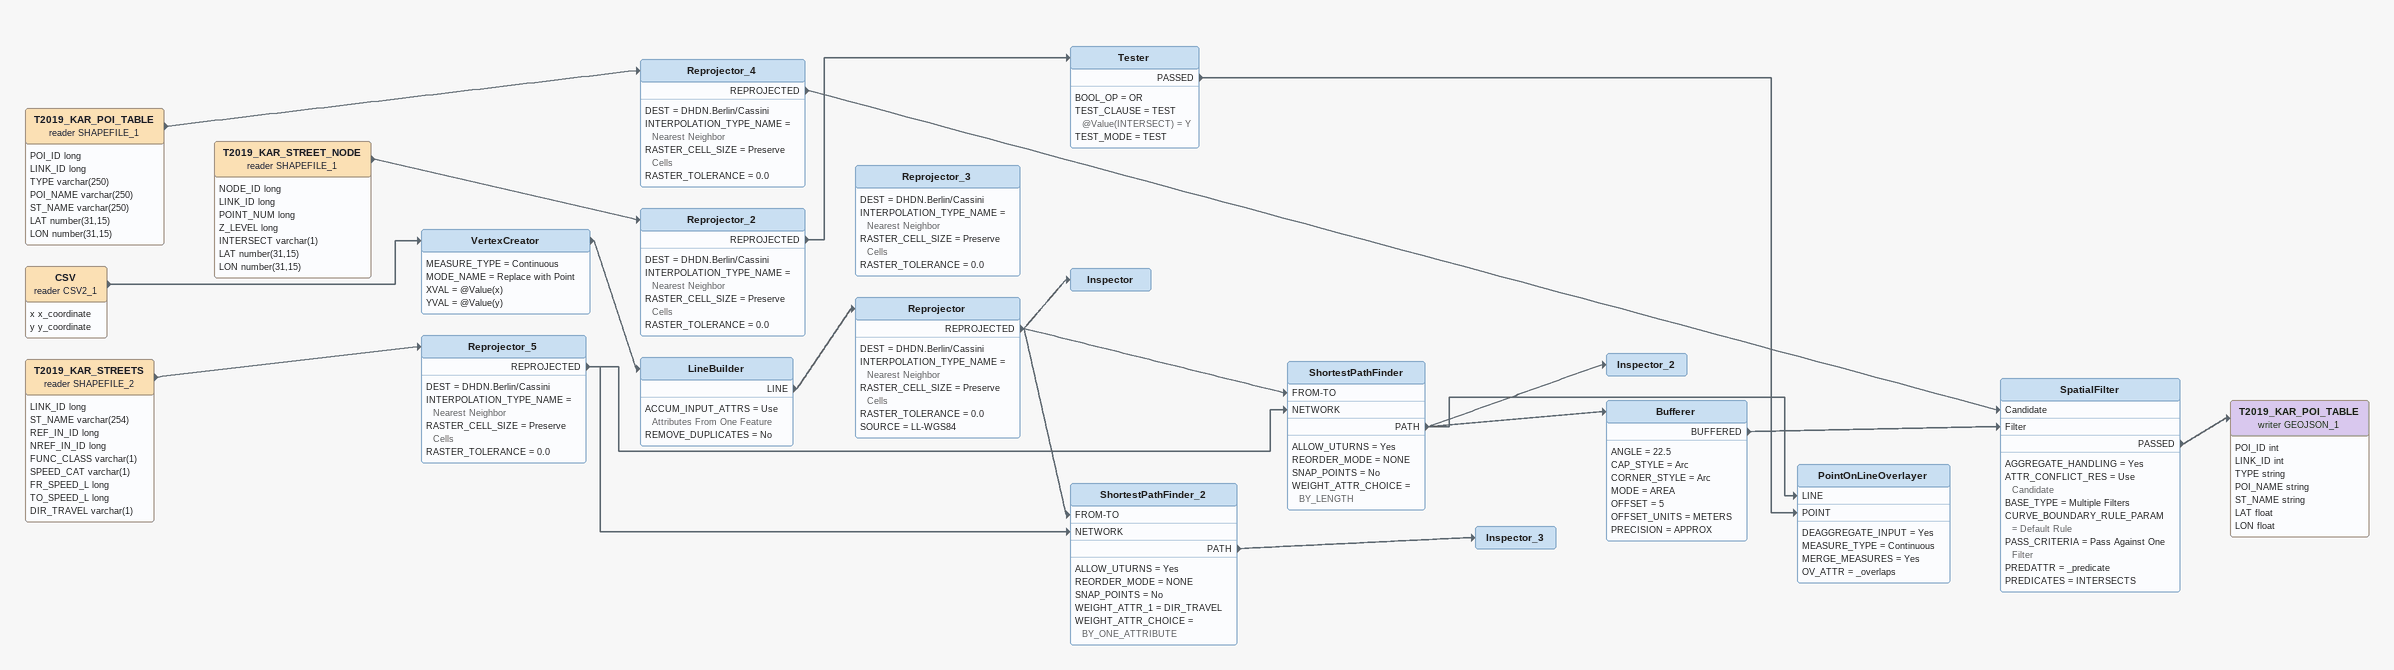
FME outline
T2019_KAR_STREETS (reader SHAPEFILE_2)
    attributes: LINK_ID long, ST_NAME varchar(254), REF_IN_ID long, NREF_IN_ID long, FUNC_CLASS varchar(1), SPEED_CAT varchar(1), FR_SPEED_L long, TO_SPEED_L long, DIR_TRAVEL varchar(1)
    -> Reprojector_5
Reprojector_5
    DEST = DHDN.Berlin/Cassini
    INTERPOLATION_TYPE_NAME = Nearest Neighbor
    RASTER_CELL_SIZE = Preserve Cells
    RASTER_TOLERANCE = 0.0
    REPROJECTED -> ShortestPathFinder [NETWORK]
    REPROJECTED -> ShortestPathFinder_2 [NETWORK]
CSV (reader CSV2_1)
    attributes: x x_coordinate, y y_coordinate
    -> VertexCreator
VertexCreator
    MEASURE_TYPE = Continuous
    MODE_NAME = Replace with Point
    XVAL = @Value(x)
    YVAL = @Value(y)
    -> LineBuilder
LineBuilder
    ACCUM_INPUT_ATTRS = Use Attributes From One Feature
    REMOVE_DUPLICATES = No
    LINE -> Reprojector
Reprojector
    DEST = DHDN.Berlin/Cassini
    INTERPOLATION_TYPE_NAME = Nearest Neighbor
    RASTER_CELL_SIZE = Preserve Cells
    RASTER_TOLERANCE = 0.0
    SOURCE = LL-WGS84
    REPROJECTED -> Inspector
    REPROJECTED -> ShortestPathFinder [FROM-TO]
    REPROJECTED -> ShortestPathFinder_2 [FROM-TO]
Inspector
ShortestPathFinder
    ALLOW_UTURNS = Yes
    REORDER_MODE = NONE
    SNAP_POINTS = No
    WEIGHT_ATTR_CHOICE = BY_LENGTH
    PATH -> Inspector_2
    PATH -> Bufferer
    PATH -> PointOnLineOverlayer [LINE]
Inspector_2
Bufferer
    ANGLE = 22.5
    CAP_STYLE = Arc
    CORNER_STYLE = Arc
    MODE = AREA
    OFFSET = 5
    OFFSET_UNITS = METERS
    PRECISION = APPROX
    BUFFERED -> SpatialFilter [Filter]
ShortestPathFinder_2
    ALLOW_UTURNS = Yes
    REORDER_MODE = NONE
    SNAP_POINTS = No
    WEIGHT_ATTR_1 = DIR_TRAVEL
    WEIGHT_ATTR_CHOICE = BY_ONE_ATTRIBUTE
    PATH -> Inspector_3
Inspector_3
T2019_KAR_POI_TABLE (reader SHAPEFILE_1)
    attributes: POI_ID long, LINK_ID long, TYPE varchar(250), POI_NAME varchar(250), ST_NAME varchar(250), LAT number(31,15), LON number(31,15)
    -> Reprojector_4
Reprojector_4
    DEST = DHDN.Berlin/Cassini
    INTERPOLATION_TYPE_NAME = Nearest Neighbor
    RASTER_CELL_SIZE = Preserve Cells
    RASTER_TOLERANCE = 0.0
    REPROJECTED -> SpatialFilter [Candidate]
SpatialFilter
    AGGREGATE_HANDLING = Yes
    ATTR_CONFLICT_RES = Use Candidate
    BASE_TYPE = Multiple Filters
    CURVE_BOUNDARY_RULE_PARAM = Default Rule
    PASS_CRITERIA = Pass Against One Filter
    PREDATTR = _predicate
    PREDICATES = INTERSECTS
    PASSED -> T2019_KAR_POI_TABLE (writer GEOJSON_1)
T2019_KAR_POI_TABLE (writer GEOJSON_1)
    attributes: POI_ID int, LINK_ID int, TYPE string, POI_NAME string, ST_NAME string, LAT float, LON float
T2019_KAR_STREET_NODE (reader SHAPEFILE_1)
    attributes: NODE_ID long, LINK_ID long, POINT_NUM long, Z_LEVEL long, INTERSECT varchar(1), LAT number(31,15), LON number(31,15)
    -> Reprojector_2
Reprojector_2
    DEST = DHDN.Berlin/Cassini
    INTERPOLATION_TYPE_NAME = Nearest Neighbor
    RASTER_CELL_SIZE = Preserve Cells
    RASTER_TOLERANCE = 0.0
    REPROJECTED -> Tester
Tester
    BOOL_OP = OR
    TEST_CLAUSE = TEST @Value(INTERSECT) = Y
    TEST_MODE = TEST
    PASSED -> PointOnLineOverlayer [POINT]
PointOnLineOverlayer
    DEAGGREGATE_INPUT = Yes
    MEASURE_TYPE = Continuous
    MERGE_MEASURES = Yes
    OV_ATTR = _overlaps
Reprojector_3
    DEST = DHDN.Berlin/Cassini
    INTERPOLATION_TYPE_NAME = Nearest Neighbor
    RASTER_CELL_SIZE = Preserve Cells
    RASTER_TOLERANCE = 0.0
